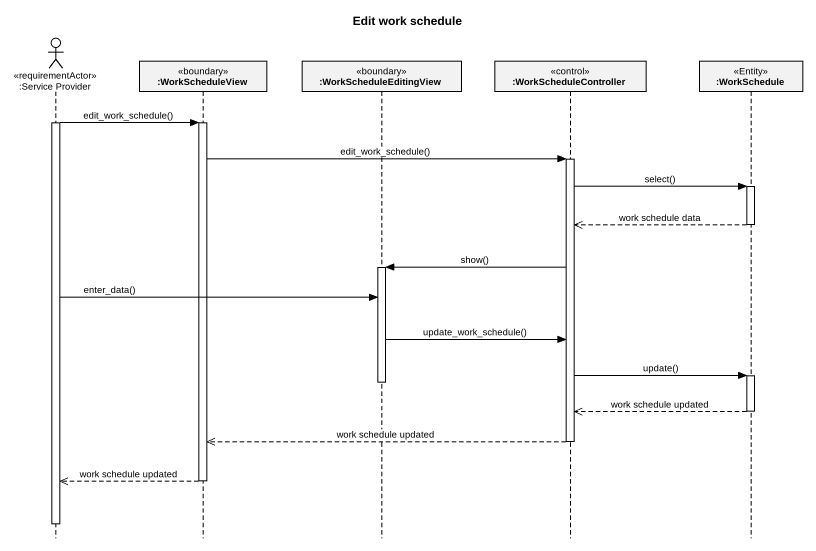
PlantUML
@startuml
title Edit work schedule
hide footbox
actor ":Service Provider" as Service_Provider <<requirementActor>>
participant ":WorkScheduleView" as WorkScheduleView <<boundary>>
participant ":WorkScheduleEditingView" as WorkScheduleEditingView <<boundary>>
participant ":WorkScheduleController" as WorkScheduleController <<control>>
participant ":WorkSchedule" as WorkSchedule <<Entity>>

activate Service_Provider
Service_Provider -> WorkScheduleView : edit_work_schedule()
activate WorkScheduleView
WorkScheduleView -> WorkScheduleController : edit_work_schedule()
activate WorkScheduleController
WorkScheduleController -> WorkSchedule : select()
activate WorkSchedule
WorkSchedule -->> WorkScheduleController : work schedule data
deactivate WorkSchedule
WorkScheduleController -> WorkScheduleEditingView : show()
activate WorkScheduleEditingView
Service_Provider -> WorkScheduleEditingView : enter_data()
WorkScheduleEditingView -> WorkScheduleController : update_work_schedule()
WorkScheduleController -> WorkSchedule : update()
activate WorkSchedule
deactivate WorkScheduleEditingView
WorkSchedule -->> WorkScheduleController : work schedule updated
deactivate WorkSchedule
WorkScheduleController -->> WorkScheduleView : work schedule updated
deactivate WorkScheduleController
WorkScheduleView -->> Service_Provider : work schedule updated
deactivate WorkScheduleView
deactivate Service_Provider
@enduml
